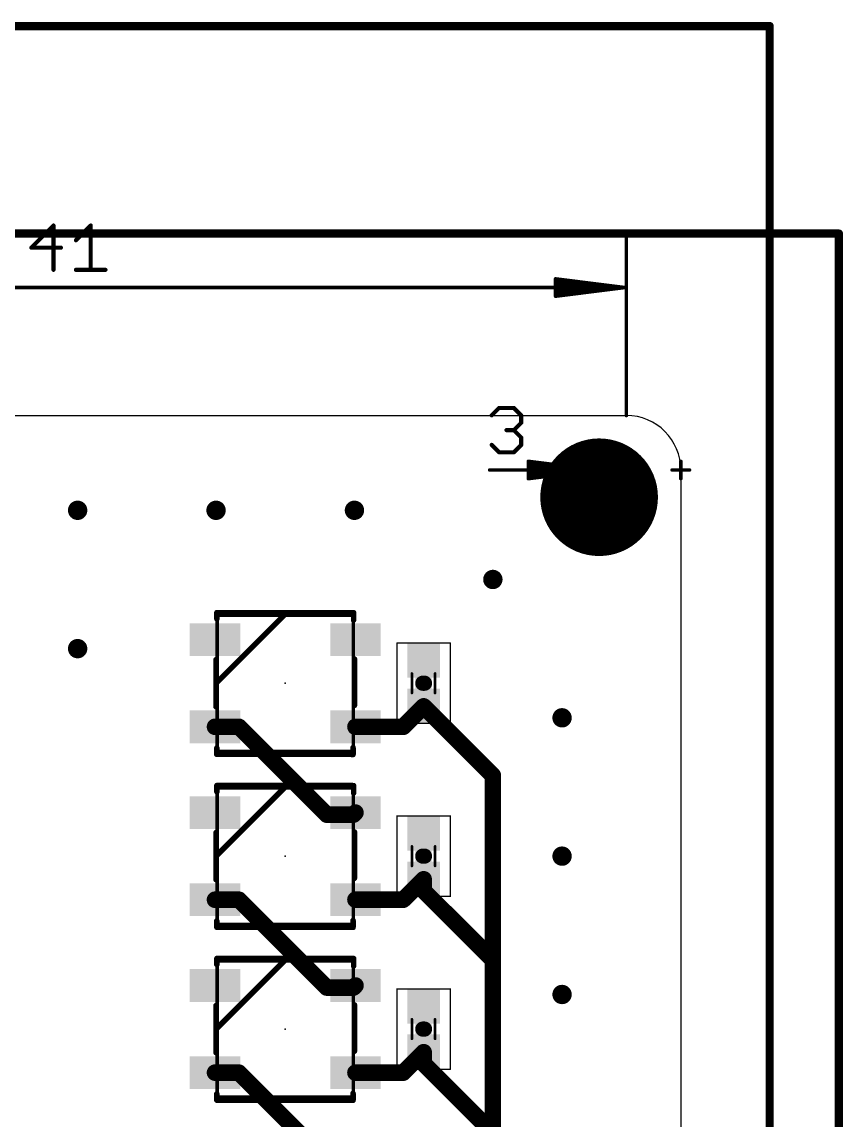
# Model space of a CAD drawing. Extents: x -17 to 51, y -3 to 114.
# Drawn here: x 20.82 to 50.95, y 74.13 to 114.45 of the extents above; entities that cross this region are included whole.
import ezdxf

# ---------------------------------------------------------------- set-up
doc = ezdxf.new("R2010")
doc.units = 0
for name, color, linetype in [('1', 22, 'CONTINUOUS'), ('16', 175, 'CONTINUOUS'), ('18', 82, 'CONTINUOUS'), ('20', 7, 'CONTINUOUS'), ('21', 253, 'CONTINUOUS'), ('23', 7, 'CONTINUOUS'), ('29', 253, 'CONTINUOUS'), ('30', 253, 'CONTINUOUS'), ('31', 253, 'CONTINUOUS'), ('35', 253, 'CONTINUOUS'), ('39', 22, 'CONTINUOUS'), ('44', 253, 'CONTINUOUS'), ('51', 253, 'CONTINUOUS')]:
    doc.layers.add(name, color=color, linetype=linetype)

# ---------------------------------------------------------------- blocks, each defined once
blk = doc.blocks.new('RECT')
blk.add_solid([(-0.5, -0.5), (0.5, -0.5), (-0.5, 0.5), (0.5, 0.5)])
blk = doc.blocks.new('ROUNDV')
at = {"const_width": 0.5}
blk.add_lwpolyline([(0, -0.25, 1), (0, 0.25, 1), (0, -0.25)], format="xyb", dxfattribs=at)

msp = doc.modelspace()

# ---------------------------------------------------------------- linework, layer by layer
at = {"layer": '1'}
for points, const_width in [([(-2.54, 114.3), (48.26, 114.3)], 0.3048), ([(48.26, 114.3), (48.26, -2.54)], 0.3048), ([(34.81, 88.57), (35.56, 89.32)], 0.6096), ([(38.1, 86.78), (35.56, 89.32)], 0.6096), ([(27.903, 88.57), (28.778, 88.57)], 0.6096), ([(28.778, 88.57), (32.004, 85.344)], 0.6096), ([(33.057, 88.57), (34.81, 88.57)], 0.6096), ([(38.1, 86.78), (38.1, 80.01)], 0.6096), ([(32.004, 85.344), (32.981, 85.344)], 0.6096), ([(32.981, 85.344), (33.057, 85.42)], 0.6096), ([(34.81, 82.22), (35.56, 82.97)], 0.6096), ([(35.56, 82.97), (35.56, 82.55)], 0.6096), ([(35.56, 82.55), (38.1, 80.01)], 0.6096), ([(27.903, 82.22), (28.778, 82.22)], 0.6096), ([(28.778, 82.22), (32.004, 78.994)], 0.6096), ([(33.057, 82.22), (34.81, 82.22)], 0.6096), ([(38.1, 73.66), (38.1, 80.01)], 0.6096), ([(32.004, 78.994), (32.981, 78.994)], 0.6096), ([(32.981, 78.994), (33.057, 79.07)], 0.6096), ([(34.81, 75.87), (35.56, 76.62)], 0.6096), ([(35.56, 76.62), (35.56, 76.2)], 0.6096), ([(35.56, 76.2), (38.1, 73.66)], 0.6096), ([(27.903, 75.87), (28.778, 75.87)], 0.6096), ([(28.778, 75.87), (32.004, 72.644)], 0.6096), ([(33.057, 75.87), (34.81, 75.87)], 0.6096)]:
    msp.add_lwpolyline(points, dxfattribs=dict(at, const_width=const_width))
for points, const_width in [([(48.3362, 114.3, 1), (48.1838, 114.3)], 0.1524), ([(48.26, 114.2238, 1), (48.26, 114.3762)], 0.1524), ([(35.6678, 89.4278, 1), (35.4522, 89.2122)], 0.3048), ([(35.6678, 89.2122, 1), (35.4522, 89.4278)], 0.3048), ([(27.903, 88.7224, 1), (27.903, 88.4176)], 0.3048), ([(28.8858, 88.6778, 1), (28.6702, 88.4622)], 0.3048), ([(28.778, 88.4176, 1), (28.778, 88.7224)], 0.3048), ([(33.057, 88.7224, 1), (33.057, 88.4176)], 0.3048), ([(34.7022, 88.6778, 1), (34.9178, 88.4622)], 0.3048), ([(34.81, 88.4176, 1), (34.81, 88.7224)], 0.3048), ([(38.2524, 86.78, 1), (37.9476, 86.78)], 0.3048), ([(37.9922, 86.6722, 1), (38.2078, 86.8878)], 0.3048), ([(32.004, 85.4964, 1), (32.004, 85.1916)], 0.3048), ([(31.8962, 85.2362, 1), (32.1118, 85.4518)], 0.3048), ([(32.8732, 85.4518, 1), (33.0888, 85.2362)], 0.3048), ([(33.1648, 85.3122, 1), (32.9492, 85.5278)], 0.3048), ([(32.981, 85.1916, 1), (32.981, 85.4964)], 0.3048), ([(35.7124, 82.97, 1), (35.4076, 82.97)], 0.3048), ([(35.6678, 82.8622, 1), (35.4522, 83.0778)], 0.3048), ([(35.6678, 82.6578, 1), (35.4522, 82.4422)], 0.3048), ([(35.4076, 82.55, 1), (35.7124, 82.55)], 0.3048), ([(27.903, 82.3724, 1), (27.903, 82.0676)], 0.3048), ([(28.8858, 82.3278, 1), (28.6702, 82.1122)], 0.3048), ([(28.778, 82.0676, 1), (28.778, 82.3724)], 0.3048), ([(33.057, 82.3724, 1), (33.057, 82.0676)], 0.3048), ([(34.7022, 82.3278, 1), (34.9178, 82.1122)], 0.3048), ([(34.81, 82.0676, 1), (34.81, 82.3724)], 0.3048), ([(38.2524, 80.01, 1), (37.9476, 80.01)], 0.3048), ([(37.9922, 79.9022, 1), (38.2078, 80.1178)], 0.3048), ([(37.9476, 80.01, 1), (38.2524, 80.01)], 0.3048), ([(32.004, 79.1464, 1), (32.004, 78.8416)], 0.3048), ([(31.8962, 78.8862, 1), (32.1118, 79.1018)], 0.3048), ([(32.8732, 79.1018, 1), (33.0888, 78.8862)], 0.3048), ([(33.1648, 78.9622, 1), (32.9492, 79.1778)], 0.3048), ([(32.981, 78.8416, 1), (32.981, 79.1464)], 0.3048), ([(35.7124, 76.62, 1), (35.4076, 76.62)], 0.3048), ([(35.6678, 76.5122, 1), (35.4522, 76.7278)], 0.3048), ([(35.6678, 76.3078, 1), (35.4522, 76.0922)], 0.3048), ([(35.4076, 76.2, 1), (35.7124, 76.2)], 0.3048), ([(27.903, 76.0224, 1), (27.903, 75.7176)], 0.3048), ([(28.8858, 75.9778, 1), (28.6702, 75.7622)], 0.3048), ([(28.778, 75.7176, 1), (28.778, 76.0224)], 0.3048), ([(33.057, 76.0224, 1), (33.057, 75.7176)], 0.3048), ([(34.7022, 75.9778, 1), (34.9178, 75.7622)], 0.3048), ([(34.81, 75.7176, 1), (34.81, 76.0224)], 0.3048)]:
    msp.add_lwpolyline(points, format="xyb", dxfattribs=dict(at, const_width=const_width))
at = {"layer": '16', "const_width": 0.3048}
for points in [[(-10.16, 106.68), (50.8, 106.68)], [(50.8, 106.68), (50.8, -2.54)]]:
    msp.add_lwpolyline(points, dxfattribs=at)
at = {"layer": '16', "const_width": 0.1524}
for points in [[(50.8762, 106.68, 1), (50.7238, 106.68)], [(50.8, 106.6038, 1), (50.8, 106.7562)]]:
    msp.add_lwpolyline(points, format="xyb", dxfattribs=at)
at = {"layer": '20'}
for p, q in [((2, 100), (43, 100)), ((45, 98), (45, 2))]:
    msp.add_line(p, q, dxfattribs=at)
for points, const_width in [([(21.9749, 106.9777), (21.1615, 106.1642)], 0.1524), ([(21.9749, 105.3507), (21.9749, 106.9777)], 0.1524), ([(22.7986, 106.4354), (23.3409, 106.9777)], 0.1524), ([(23.3409, 106.9777), (23.3409, 105.3507)], 0.1524), ([(43, 100), (43, 106.65)], 0.13), ([(21.1615, 106.1642), (22.2461, 106.1642)], 0.1524), ([(22.7986, 105.3507), (23.8833, 105.3507)], 0.1524), ([(42.935, 104.7), (40.4, 105.0192)], 0.13), ([(40.4, 105.0192), (40.4, 104.3808)], 0.13), ([(42.935, 104.7), (40.4, 104.96)], 0.13), ([(42.935, 104.7), (40.4, 104.83)], 0.13), ([(2.065, 104.7), (42.935, 104.7)], 0.13), ([(40.4, 104.3808), (42.935, 104.7)], 0.13), ([(40.4, 104.57), (42.935, 104.7)], 0.13), ([(40.4, 104.44), (42.935, 104.7)], 0.13), ([(38.057, 100.0065), (38.3282, 100.2777)], 0.1524), ([(38.3282, 100.2777), (38.8705, 100.2777)], 0.1524), ([(38.8705, 100.2777), (39.1416, 100.0065)], 0.1524), ([(39.1416, 100.0065), (39.1416, 99.7354)], 0.1524), ([(39.1416, 99.7354), (38.8705, 99.4642)], 0.1524), ([(38.8705, 99.4642), (38.5993, 99.4642)], 0.1524), ([(38.8705, 99.4642), (39.1416, 99.193)], 0.1524), ([(39.1416, 99.193), (39.1416, 98.9219)], 0.1524), ([(38.3282, 98.6507), (38.057, 98.9219)], 0.1524), ([(39.1416, 98.9219), (38.8705, 98.6507)], 0.1524), ([(38.8705, 98.6507), (38.3282, 98.6507)], 0.1524), ([(41.935, 98), (37.9808, 98)], 0.13), ([(41.935, 98), (39.4, 98.3192)], 0.13), ([(39.4, 98.3192), (39.4, 97.6808)], 0.13), ([(41.935, 98), (39.4, 98.26)], 0.13), ([(41.935, 98), (39.4, 98.13)], 0.13), ([(39.4, 97.6808), (41.935, 98)], 0.13), ([(39.4, 97.87), (41.935, 98)], 0.13), ([(39.4, 97.74), (41.935, 98)], 0.13), ([(44.6808, 98), (45.3192, 98)], 0.13), ([(45, 97.6808), (45, 98.3192)], 0.13)]:
    msp.add_lwpolyline(points, dxfattribs=dict(at, const_width=const_width))
for points, const_width in [([(22.013, 106.9777, 1), (21.9368, 106.9777)], 0.0762), ([(22.0019, 106.9507, 1), (21.948, 107.0046)], 0.0762), ([(23.379, 106.9777, 1), (23.3028, 106.9777)], 0.0762), ([(23.3679, 106.9507, 1), (23.314, 107.0046)], 0.0762), ([(22.7717, 106.4623, 1), (22.8255, 106.4084)], 0.0762), ([(43.0325, 106.65, 1), (42.9675, 106.65)], 0.065), ([(21.1615, 106.2023, 1), (21.1615, 106.1261)], 0.0762), ([(21.1345, 106.1911, 1), (21.1884, 106.1373)], 0.0762), ([(22.2461, 106.1261, 1), (22.2461, 106.2023)], 0.0762), ([(21.9368, 105.3507, 1), (22.013, 105.3507)], 0.0762), ([(22.7986, 105.3888, 1), (22.7986, 105.3126)], 0.0762), ([(23.3028, 105.3507, 1), (23.379, 105.3507)], 0.0762), ([(23.8833, 105.3126, 1), (23.8833, 105.3888)], 0.0762), ([(40.4041, 105.0515, 1), (40.3959, 104.987)], 0.065), ([(40.4325, 105.0192, 1), (40.3675, 105.0192)], 0.065), ([(40.4033, 104.9923, 1), (40.3967, 104.9277)], 0.065), ([(40.4017, 104.8625, 1), (40.3983, 104.7975)], 0.065), ([(40.3983, 104.6025, 1), (40.4017, 104.5375)], 0.065), ([(40.3967, 104.4723, 1), (40.4033, 104.4077)], 0.065), ([(40.3959, 104.413, 1), (40.4041, 104.3485)], 0.065), ([(42.9391, 104.6678, 1), (42.9309, 104.7322)], 0.065), ([(42.9309, 104.6678, 1), (42.9391, 104.7322)], 0.065), ([(42.9383, 104.6677, 1), (42.9317, 104.7323)], 0.065), ([(42.9317, 104.6677, 1), (42.9383, 104.7323)], 0.065), ([(42.9333, 104.6675, 1), (42.9367, 104.7325)], 0.065), ([(42.9367, 104.6675, 1), (42.9333, 104.7325)], 0.065), ([(42.935, 104.6675, 1), (42.935, 104.7325)], 0.065), ([(40.3675, 104.3808, 1), (40.4325, 104.3808)], 0.065), ([(38.03, 100.0335, 1), (38.0839, 99.9796)], 0.0762), ([(38.3282, 100.3158, 1), (38.3282, 100.2396)], 0.0762), ([(38.3551, 100.2507, 1), (38.3012, 100.3046)], 0.0762), ([(38.8974, 100.3046, 1), (38.8435, 100.2507)], 0.0762), ([(38.8705, 100.2396, 1), (38.8705, 100.3158)], 0.0762), ([(39.1797, 100.0065, 1), (39.1035, 100.0065)], 0.0762), ([(39.1147, 99.9796, 1), (39.1686, 100.0335)], 0.0762), ([(42.9675, 100, 1), (43.0325, 100)], 0.065), ([(39.1035, 99.7354, 1), (39.1797, 99.7354)], 0.0762), ([(39.1686, 99.7084, 1), (39.1147, 99.7623)], 0.0762), ([(38.5993, 99.5023, 1), (38.5993, 99.4261)], 0.0762), ([(38.8974, 99.4911, 1), (38.8435, 99.4373)], 0.0762), ([(38.8435, 99.4911, 1), (38.8974, 99.4373)], 0.0762), ([(38.8705, 99.4261, 1), (38.8705, 99.5023)], 0.0762), ([(39.1797, 99.193, 1), (39.1035, 99.193)], 0.0762), ([(39.1147, 99.1661, 1), (39.1686, 99.22)], 0.0762), ([(38.0839, 98.9488, 1), (38.03, 98.8949)], 0.0762), ([(39.1035, 98.9219, 1), (39.1797, 98.9219)], 0.0762), ([(39.1686, 98.8949, 1), (39.1147, 98.9488)], 0.0762), ([(38.3282, 98.6888, 1), (38.3282, 98.6126)], 0.0762), ([(38.3012, 98.6238, 1), (38.3551, 98.6776)], 0.0762), ([(38.8435, 98.6776, 1), (38.8974, 98.6238)], 0.0762), ([(38.8705, 98.6126, 1), (38.8705, 98.6888)], 0.0762), ([(37.9808, 98.0325, 1), (37.9808, 97.9675)], 0.065), ([(39.4041, 98.3515, 1), (39.3959, 98.287)], 0.065), ([(39.4325, 98.3192, 1), (39.3675, 98.3192)], 0.065), ([(39.4033, 98.2923, 1), (39.3967, 98.2277)], 0.065), ([(39.4017, 98.1625, 1), (39.3983, 98.0975)], 0.065), ([(41.9391, 97.9678, 1), (41.9309, 98.0322)], 0.065), ([(41.9309, 97.9678, 1), (41.9391, 98.0322)], 0.065), ([(41.9383, 97.9677, 1), (41.9317, 98.0323)], 0.065), ([(41.9317, 97.9677, 1), (41.9383, 98.0323)], 0.065), ([(41.9333, 97.9675, 1), (41.9367, 98.0325)], 0.065), ([(41.9367, 97.9675, 1), (41.9333, 98.0325)], 0.065), ([(41.935, 97.9675, 1), (41.935, 98.0325)], 0.065), ([(44.6808, 98.0325, 1), (44.6808, 97.9675)], 0.065), ([(45.0325, 98.3192, 1), (44.9675, 98.3192)], 0.065), ([(45.3192, 97.9675, 1), (45.3192, 98.0325)], 0.065), ([(39.3983, 97.9025, 1), (39.4017, 97.8375)], 0.065), ([(39.3967, 97.7723, 1), (39.4033, 97.7077)], 0.065), ([(39.3959, 97.713, 1), (39.4041, 97.6485)], 0.065), ([(39.3675, 97.6808, 1), (39.4325, 97.6808)], 0.065), ([(44.9675, 97.6808, 1), (45.0325, 97.6808)], 0.065)]:
    msp.add_lwpolyline(points, format="xyb", dxfattribs=dict(at, const_width=const_width))
msp.add_arc((43, 98), 2, 0, 90, dxfattribs=at)
at = {"layer": '21'}
for points, const_width in [([(27.94, 90.17), (30.48, 92.71)], 0.2032), ([(32.9387, 92.7633), (27.9705, 92.7633)], 0.2032), ([(27.9705, 92.7633), (27.9705, 92.5373)], 0.2032), ([(32.9387, 92.7608), (32.9387, 92.7633)], 0.2032), ([(32.9895, 92.7608), (32.9387, 92.7608)], 0.2032), ([(32.9895, 92.489), (32.9895, 92.7608)], 0.2032), ([(27.94, 90.17), (27.94, 91.0336)], 0.2032), ([(33.02, 91.059), (33.02, 89.3572)], 0.2032), ([(35.5295, 90.17), (35.5905, 90.17)], 0.5588), ([(27.94, 89.3064), (27.94, 90.17)], 0.2032), ([(32.9692, 87.8078), (32.9692, 87.5538)], 0.2032), ([(27.9679, 87.5589), (27.9679, 87.79)], 0.2032), ([(32.9184, 87.5589), (27.9679, 87.5589)], 0.2032), ([(32.9184, 87.5538), (32.9184, 87.5589)], 0.2032), ([(32.9692, 87.5538), (32.9184, 87.5538)], 0.2032), ([(27.94, 83.82), (30.48, 86.36)], 0.2032), ([(32.9387, 86.4133), (27.9705, 86.4133)], 0.2032), ([(27.9705, 86.4133), (27.9705, 86.1873)], 0.2032), ([(32.9387, 86.4108), (32.9387, 86.4133)], 0.2032), ([(32.9895, 86.4108), (32.9387, 86.4108)], 0.2032), ([(32.9895, 86.139), (32.9895, 86.4108)], 0.2032), ([(27.94, 83.82), (27.94, 84.6836)], 0.2032), ([(33.02, 84.709), (33.02, 83.0072)], 0.2032), ([(27.94, 82.9564), (27.94, 83.82)], 0.2032), ([(35.5295, 83.82), (35.5905, 83.82)], 0.5588), ([(27.9679, 81.2089), (27.9679, 81.44)], 0.2032), ([(32.9692, 81.4578), (32.9692, 81.2038)], 0.2032), ([(32.9184, 81.2089), (27.9679, 81.2089)], 0.2032), ([(32.9184, 81.2038), (32.9184, 81.2089)], 0.2032), ([(32.9692, 81.2038), (32.9184, 81.2038)], 0.2032), ([(27.94, 77.47), (30.48, 80.01)], 0.2032), ([(32.9387, 80.0633), (27.9705, 80.0633)], 0.2032), ([(27.9705, 80.0633), (27.9705, 79.8373)], 0.2032), ([(32.9387, 80.0608), (32.9387, 80.0633)], 0.2032), ([(32.9895, 80.0608), (32.9387, 80.0608)], 0.2032), ([(32.9895, 79.789), (32.9895, 80.0608)], 0.2032), ([(27.94, 77.47), (27.94, 78.3336)], 0.2032), ([(33.02, 78.359), (33.02, 76.6572)], 0.2032), ([(27.94, 76.6064), (27.94, 77.47)], 0.2032), ([(35.5295, 77.47), (35.5905, 77.47)], 0.5588), ([(27.9679, 74.8589), (27.9679, 75.09)], 0.2032), ([(32.9692, 75.1078), (32.9692, 74.8538)], 0.2032), ([(32.9184, 74.8589), (27.9679, 74.8589)], 0.2032), ([(32.9184, 74.8538), (32.9184, 74.8589)], 0.2032), ([(32.9692, 74.8538), (32.9184, 74.8538)], 0.2032)]:
    msp.add_lwpolyline(points, dxfattribs=dict(at, const_width=const_width))
for points, const_width in [([(27.9705, 92.8141, 1), (27.9705, 92.7125)], 0.1016), ([(28.0213, 92.7633, 1), (27.9197, 92.7633)], 0.1016), ([(30.5159, 92.6741, 1), (30.4441, 92.7459)], 0.1016), ([(32.9895, 92.7633, 1), (32.8879, 92.7633)], 0.1016), ([(32.9387, 92.8116, 1), (32.9387, 92.71)], 0.1016), ([(32.8879, 92.7608, 1), (32.9895, 92.7608)], 0.1016), ([(32.9387, 92.7125, 1), (32.9387, 92.8141)], 0.1016), ([(33.0403, 92.7608, 1), (32.9387, 92.7608)], 0.1016), ([(32.9895, 92.71, 1), (32.9895, 92.8116)], 0.1016), ([(27.9197, 92.5373, 1), (28.0213, 92.5373)], 0.1016), ([(32.9387, 92.489, 1), (33.0403, 92.489)], 0.1016), ([(27.9908, 91.0336, 1), (27.8892, 91.0336)], 0.1016), ([(33.0708, 91.059, 1), (32.9692, 91.059)], 0.1016), ([(35.5295, 90.3097, 1), (35.5295, 90.0303)], 0.2794), ([(35.5905, 90.0303, 1), (35.5905, 90.3097)], 0.2794), ([(27.9908, 90.17, 1), (27.8892, 90.17)], 0.1016), ([(27.9041, 90.2059, 1), (27.9759, 90.1341)], 0.1016), ([(27.8892, 90.17, 1), (27.9908, 90.17)], 0.1016), ([(27.8892, 89.3064, 1), (27.9908, 89.3064)], 0.1016), ([(32.9692, 89.3572, 1), (33.0708, 89.3572)], 0.1016), ([(33.02, 87.8078, 1), (32.9184, 87.8078)], 0.1016), ([(28.0187, 87.79, 1), (27.9171, 87.79)], 0.1016), ([(27.9679, 87.6097, 1), (27.9679, 87.5081)], 0.1016), ([(27.9171, 87.5589, 1), (28.0187, 87.5589)], 0.1016), ([(32.9692, 87.5589, 1), (32.8676, 87.5589)], 0.1016), ([(32.9184, 87.6046, 1), (32.9184, 87.503)], 0.1016), ([(32.8676, 87.5538, 1), (32.9692, 87.5538)], 0.1016), ([(32.9184, 87.5081, 1), (32.9184, 87.6097)], 0.1016), ([(32.9184, 87.5538, 1), (33.02, 87.5538)], 0.1016), ([(32.9692, 87.503, 1), (32.9692, 87.6046)], 0.1016), ([(27.9705, 86.4641, 1), (27.9705, 86.3625)], 0.1016), ([(28.0213, 86.4133, 1), (27.9197, 86.4133)], 0.1016), ([(30.5159, 86.3241, 1), (30.4441, 86.3959)], 0.1016), ([(32.9895, 86.4133, 1), (32.8879, 86.4133)], 0.1016), ([(32.9387, 86.4616, 1), (32.9387, 86.36)], 0.1016), ([(32.8879, 86.4108, 1), (32.9895, 86.4108)], 0.1016), ([(32.9387, 86.3625, 1), (32.9387, 86.4641)], 0.1016), ([(33.0403, 86.4108, 1), (32.9387, 86.4108)], 0.1016), ([(32.9895, 86.36, 1), (32.9895, 86.4616)], 0.1016), ([(27.9197, 86.1873, 1), (28.0213, 86.1873)], 0.1016), ([(32.9387, 86.139, 1), (33.0403, 86.139)], 0.1016), ([(27.9908, 84.6836, 1), (27.8892, 84.6836)], 0.1016), ([(33.0708, 84.709, 1), (32.9692, 84.709)], 0.1016), ([(27.9908, 83.82, 1), (27.8892, 83.82)], 0.1016), ([(27.9041, 83.8559, 1), (27.9759, 83.7841)], 0.1016), ([(27.8892, 83.82, 1), (27.9908, 83.82)], 0.1016), ([(35.5295, 83.9597, 1), (35.5295, 83.6803)], 0.2794), ([(35.5905, 83.6803, 1), (35.5905, 83.9597)], 0.2794), ([(27.8892, 82.9564, 1), (27.9908, 82.9564)], 0.1016), ([(32.9692, 83.0072, 1), (33.0708, 83.0072)], 0.1016), ([(28.0187, 81.44, 1), (27.9171, 81.44)], 0.1016), ([(33.02, 81.4578, 1), (32.9184, 81.4578)], 0.1016), ([(27.9679, 81.2597, 1), (27.9679, 81.1581)], 0.1016), ([(27.9171, 81.2089, 1), (28.0187, 81.2089)], 0.1016), ([(32.9692, 81.2089, 1), (32.8676, 81.2089)], 0.1016), ([(32.9184, 81.2546, 1), (32.9184, 81.153)], 0.1016), ([(32.8676, 81.2038, 1), (32.9692, 81.2038)], 0.1016), ([(32.9184, 81.1581, 1), (32.9184, 81.2597)], 0.1016), ([(32.9184, 81.2038, 1), (33.02, 81.2038)], 0.1016), ([(32.9692, 81.153, 1), (32.9692, 81.2546)], 0.1016), ([(27.9705, 80.1141, 1), (27.9705, 80.0125)], 0.1016), ([(28.0213, 80.0633, 1), (27.9197, 80.0633)], 0.1016), ([(27.9197, 79.8373, 1), (28.0213, 79.8373)], 0.1016), ([(30.5159, 79.9741, 1), (30.4441, 80.0459)], 0.1016), ([(32.9895, 80.0633, 1), (32.8879, 80.0633)], 0.1016), ([(32.9387, 80.1116, 1), (32.9387, 80.01)], 0.1016), ([(32.8879, 80.0608, 1), (32.9895, 80.0608)], 0.1016), ([(32.9387, 80.0125, 1), (32.9387, 80.1141)], 0.1016), ([(33.0403, 80.0608, 1), (32.9387, 80.0608)], 0.1016), ([(32.9387, 79.789, 1), (33.0403, 79.789)], 0.1016), ([(32.9895, 80.01, 1), (32.9895, 80.1116)], 0.1016), ([(27.9908, 78.3336, 1), (27.8892, 78.3336)], 0.1016), ([(33.0708, 78.359, 1), (32.9692, 78.359)], 0.1016), ([(27.9908, 77.47, 1), (27.8892, 77.47)], 0.1016), ([(27.9041, 77.5059, 1), (27.9759, 77.4341)], 0.1016), ([(27.8892, 77.47, 1), (27.9908, 77.47)], 0.1016), ([(35.5295, 77.6097, 1), (35.5295, 77.3303)], 0.2794), ([(35.5905, 77.3303, 1), (35.5905, 77.6097)], 0.2794), ([(27.8892, 76.6064, 1), (27.9908, 76.6064)], 0.1016), ([(32.9692, 76.6572, 1), (33.0708, 76.6572)], 0.1016), ([(28.0187, 75.09, 1), (27.9171, 75.09)], 0.1016), ([(33.02, 75.1078, 1), (32.9184, 75.1078)], 0.1016), ([(27.9679, 74.9097, 1), (27.9679, 74.8081)], 0.1016), ([(27.9171, 74.8589, 1), (28.0187, 74.8589)], 0.1016), ([(32.9692, 74.8589, 1), (32.8676, 74.8589)], 0.1016), ([(32.9184, 74.9046, 1), (32.9184, 74.803)], 0.1016), ([(32.8676, 74.8538, 1), (32.9692, 74.8538)], 0.1016), ([(32.9184, 74.8081, 1), (32.9184, 74.9097)], 0.1016), ([(32.9184, 74.8538, 1), (33.02, 74.8538)], 0.1016), ([(32.9692, 74.803, 1), (32.9692, 74.9046)], 0.1016)]:
    msp.add_lwpolyline(points, format="xyb", dxfattribs=dict(at, const_width=const_width))
at = {"layer": '23'}
for p in [(30.48, 90.17), (35.56, 90.17), (30.48, 83.82), (35.56, 83.82), (30.48, 77.47), (35.56, 77.47)]:
    msp.add_point(p, dxfattribs=at)
at = {"layer": '39', "const_width": 0.0508}
for points in [[(34.577, 88.697), (34.577, 91.643)], [(34.577, 91.643), (36.543, 91.643)], [(36.543, 91.643), (36.543, 88.697)], [(36.543, 88.697), (34.577, 88.697)], [(34.577, 82.347), (34.577, 85.293)], [(34.577, 85.293), (36.543, 85.293)], [(36.543, 85.293), (36.543, 82.347)], [(36.543, 82.347), (34.577, 82.347)], [(34.577, 75.997), (34.577, 78.943)], [(34.577, 78.943), (36.543, 78.943)], [(36.543, 78.943), (36.543, 75.997)], [(36.543, 75.997), (34.577, 75.997)]]:
    msp.add_lwpolyline(points, dxfattribs=at)
at = {"layer": '39', "const_width": 0.0254}
for points in [[(34.5897, 91.643, 1), (34.5643, 91.643)], [(34.577, 91.6557, 1), (34.577, 91.6303)], [(36.5557, 91.643, 1), (36.5303, 91.643)], [(36.543, 91.6303, 1), (36.543, 91.6557)], [(34.577, 88.7097, 1), (34.577, 88.6843)], [(34.5643, 88.697, 1), (34.5897, 88.697)], [(36.5303, 88.697, 1), (36.5557, 88.697)], [(36.543, 88.6843, 1), (36.543, 88.7097)], [(34.5897, 85.293, 1), (34.5643, 85.293)], [(34.577, 85.3057, 1), (34.577, 85.2803)], [(36.5557, 85.293, 1), (36.5303, 85.293)], [(36.543, 85.2803, 1), (36.543, 85.3057)], [(34.577, 82.3597, 1), (34.577, 82.3343)], [(34.5643, 82.347, 1), (34.5897, 82.347)], [(36.5303, 82.347, 1), (36.5557, 82.347)], [(36.543, 82.3343, 1), (36.543, 82.3597)], [(34.5897, 78.943, 1), (34.5643, 78.943)], [(34.577, 78.9557, 1), (34.577, 78.9303)], [(36.5557, 78.943, 1), (36.5303, 78.943)], [(36.543, 78.9303, 1), (36.543, 78.9557)], [(34.577, 76.0097, 1), (34.577, 75.9843)], [(34.5643, 75.997, 1), (34.5897, 75.997)], [(36.5303, 75.997, 1), (36.5557, 75.997)], [(36.543, 75.9843, 1), (36.543, 76.0097)]]:
    msp.add_lwpolyline(points, format="xyb", dxfattribs=at)
at = {"layer": '44'}
for centre, radius in [((42, 97), 1.55), ((22.86, 96.52), 0.1524), ((27.94, 96.52), 0.1524), ((33.02, 96.52), 0.1524), ((38.1, 93.98), 0.1524), ((22.86, 91.44), 0.1524), ((40.64, 88.9), 0.1524), ((40.64, 83.82), 0.1524), ((40.64, 78.74), 0.1524)]:
    msp.add_circle(centre, radius, dxfattribs=at)
at = {"layer": '51'}
for points, const_width in [([(27.98, 92.7018, 1), (27.98, 92.6382)], 0.0635), ([(28.0117, 92.67, 1), (27.9483, 92.67)], 0.0635), ([(33.0118, 92.67, 1), (32.9483, 92.67)], 0.0635), ([(32.98, 92.6382, 1), (32.98, 92.7018)], 0.0635), ([(35.1534, 90.526, 1), (35.1026, 90.526)], 0.0508), ([(36.0044, 90.526, 1), (35.9536, 90.526)], 0.0508), ([(35.1026, 89.814, 1), (35.1534, 89.814)], 0.0508), ([(35.9536, 89.814, 1), (36.0044, 89.814)], 0.0508), ([(27.98, 87.7018, 1), (27.98, 87.6382)], 0.0635), ([(27.9483, 87.67, 1), (28.0117, 87.67)], 0.0635), ([(32.9483, 87.67, 1), (33.0118, 87.67)], 0.0635), ([(32.98, 87.6382, 1), (32.98, 87.7018)], 0.0635), ([(27.98, 86.3518, 1), (27.98, 86.2883)], 0.0635), ([(28.0117, 86.32, 1), (27.9483, 86.32)], 0.0635), ([(33.0118, 86.32, 1), (32.9483, 86.32)], 0.0635), ([(32.98, 86.2883, 1), (32.98, 86.3518)], 0.0635), ([(35.1534, 84.176, 1), (35.1026, 84.176)], 0.0508), ([(36.0044, 84.176, 1), (35.9536, 84.176)], 0.0508), ([(35.1026, 83.464, 1), (35.1534, 83.464)], 0.0508), ([(35.9536, 83.464, 1), (36.0044, 83.464)], 0.0508), ([(27.98, 81.3518, 1), (27.98, 81.2883)], 0.0635), ([(27.9483, 81.32, 1), (28.0117, 81.32)], 0.0635), ([(32.9483, 81.32, 1), (33.0118, 81.32)], 0.0635), ([(32.98, 81.2883, 1), (32.98, 81.3518)], 0.0635), ([(27.98, 80.0018, 1), (27.98, 79.9382)], 0.0635), ([(28.0117, 79.97, 1), (27.9483, 79.97)], 0.0635), ([(33.0118, 79.97, 1), (32.9483, 79.97)], 0.0635), ([(32.98, 79.9382, 1), (32.98, 80.0018)], 0.0635), ([(35.1534, 77.826, 1), (35.1026, 77.826)], 0.0508), ([(36.0044, 77.826, 1), (35.9536, 77.826)], 0.0508), ([(35.1026, 77.114, 1), (35.1534, 77.114)], 0.0508), ([(35.9536, 77.114, 1), (36.0044, 77.114)], 0.0508), ([(27.98, 75.0018, 1), (27.98, 74.9382)], 0.0635), ([(27.9483, 74.97, 1), (28.0117, 74.97)], 0.0635), ([(32.9483, 74.97, 1), (33.0118, 74.97)], 0.0635), ([(32.98, 74.9382, 1), (32.98, 75.0018)], 0.0635)]:
    msp.add_lwpolyline(points, format="xyb", dxfattribs=dict(at, const_width=const_width))
for points, const_width in [([(32.98, 92.67), (27.98, 92.67)], 0.127), ([(27.98, 92.67), (27.98, 87.67)], 0.127), ([(32.98, 87.67), (32.98, 92.67)], 0.127), ([(35.128, 89.814), (35.128, 90.526)], 0.1016), ([(35.979, 89.814), (35.979, 90.526)], 0.1016), ([(27.98, 87.67), (32.98, 87.67)], 0.127), ([(32.98, 86.32), (27.98, 86.32)], 0.127), ([(27.98, 86.32), (27.98, 81.32)], 0.127), ([(32.98, 81.32), (32.98, 86.32)], 0.127), ([(35.128, 83.464), (35.128, 84.176)], 0.1016), ([(35.979, 83.464), (35.979, 84.176)], 0.1016), ([(27.98, 81.32), (32.98, 81.32)], 0.127), ([(32.98, 79.97), (27.98, 79.97)], 0.127), ([(27.98, 79.97), (27.98, 74.97)], 0.127), ([(32.98, 74.97), (32.98, 79.97)], 0.127), ([(35.128, 77.114), (35.128, 77.826)], 0.1016), ([(35.979, 77.114), (35.979, 77.826)], 0.1016), ([(27.98, 74.97), (32.98, 74.97)], 0.127)]:
    msp.add_lwpolyline(points, dxfattribs=dict(at, const_width=const_width))

# ---------------------------------------------------------------- block references
at = {"layer": '1'}
for p, xscale, rotation in [((27.903, 91.77), 1.651, 180), ((33.057, 91.77), 1.651, 180), ((35.56, 91.02), 1.1, 90), ((35.56, 89.32), 1.1, 90), ((27.903, 88.57), 1.651, 180), ((33.057, 88.57), 1.651, 180), ((27.903, 85.42), 1.651, 180), ((33.057, 85.42), 1.651, 180), ((35.56, 84.67), 1.1, 90), ((35.56, 82.97), 1.1, 90), ((27.903, 82.22), 1.651, 180), ((33.057, 82.22), 1.651, 180), ((27.903, 79.07), 1.651, 180), ((33.057, 79.07), 1.651, 180), ((35.56, 78.32), 1.1, 90), ((35.56, 76.62), 1.1, 90), ((27.903, 75.87), 1.651, 180), ((33.057, 75.87), 1.651, 180)]:
    msp.add_blockref('RECT', p, dxfattribs=dict(at, xscale=xscale, rotation=rotation))
at = {"layer": '18'}
for p, xscale, yscale in [((42, 97), 4.116, 4.116), ((42, 97), 4.116, 4.116), ((22.86, 96.52), 0.7112, 0.7112), ((22.86, 96.52), 0.7112, 0.7112), ((27.94, 96.52), 0.7112, 0.7112), ((27.94, 96.52), 0.7112, 0.7112), ((33.02, 96.52), 0.7112, 0.7112), ((33.02, 96.52), 0.7112, 0.7112), ((38.1, 93.98), 0.7112, 0.7112), ((38.1, 93.98), 0.7112, 0.7112), ((22.86, 91.44), 0.7112, 0.7112), ((22.86, 91.44), 0.7112, 0.7112), ((40.64, 88.9), 0.7112, 0.7112), ((40.64, 88.9), 0.7112, 0.7112), ((40.64, 83.82), 0.7112, 0.7112), ((40.64, 83.82), 0.7112, 0.7112), ((40.64, 78.74), 0.7112, 0.7112), ((40.64, 78.74), 0.7112, 0.7112)]:
    msp.add_blockref('ROUNDV', p, dxfattribs=dict(at, xscale=xscale, yscale=yscale))
at = {"layer": '29', "xscale": 4.3192, "yscale": 4.3192}
msp.add_blockref('ROUNDV', (42, 97), dxfattribs=at)
at = {"layer": '29', "yscale": 1.2032}
for p, xscale, rotation in [((27.903, 91.77), 1.8542, 180), ((33.057, 91.77), 1.8542, 180), ((35.56, 91.02), 1.3032, 90), ((35.56, 89.32), 1.3032, 90), ((27.903, 88.57), 1.8542, 180), ((33.057, 88.57), 1.8542, 180), ((27.903, 85.42), 1.8542, 180), ((33.057, 85.42), 1.8542, 180), ((35.56, 84.67), 1.3032, 90), ((35.56, 82.97), 1.3032, 90), ((27.903, 82.22), 1.8542, 180), ((33.057, 82.22), 1.8542, 180), ((27.903, 79.07), 1.8542, 180), ((33.057, 79.07), 1.8542, 180), ((35.56, 78.32), 1.3032, 90), ((35.56, 76.62), 1.3032, 90), ((27.903, 75.87), 1.8542, 180), ((33.057, 75.87), 1.8542, 180)]:
    msp.add_blockref('RECT', p, dxfattribs=dict(at, xscale=xscale, rotation=rotation))
at = {"layer": '30', "xscale": 4.3192, "yscale": 4.3192}
msp.add_blockref('ROUNDV', (42, 97), dxfattribs=at)
at = {"layer": '31'}
for p, xscale, rotation in [((27.903, 91.77), 1.651, 180), ((33.057, 91.77), 1.651, 180), ((35.56, 91.02), 1.1, 90), ((35.56, 89.32), 1.1, 90), ((27.903, 88.57), 1.651, 180), ((33.057, 88.57), 1.651, 180), ((27.903, 85.42), 1.651, 180), ((33.057, 85.42), 1.651, 180), ((35.56, 84.67), 1.1, 90), ((35.56, 82.97), 1.1, 90), ((27.903, 82.22), 1.651, 180), ((33.057, 82.22), 1.651, 180), ((27.903, 79.07), 1.651, 180), ((33.057, 79.07), 1.651, 180), ((35.56, 78.32), 1.1, 90), ((35.56, 76.62), 1.1, 90), ((27.903, 75.87), 1.651, 180), ((33.057, 75.87), 1.651, 180)]:
    msp.add_blockref('RECT', p, dxfattribs=dict(at, xscale=xscale, rotation=rotation))
at = {"layer": '35', "xscale": 0.3998, "yscale": 0.6, "rotation": 90}
for p in [(35.56, 90.17), (35.56, 83.82), (35.56, 77.47)]:
    msp.add_blockref('RECT', p, dxfattribs=at)
at = {"layer": '51', "xscale": 0.5001, "yscale": 0.95, "rotation": 90}
for p in [(35.5549, 90.7503), (35.5549, 89.5819), (35.5549, 84.4002), (35.5549, 83.2319), (35.5549, 78.0503), (35.5549, 76.8819)]:
    msp.add_blockref('RECT', p, dxfattribs=at)

doc.saveas('drawing.dxf')
